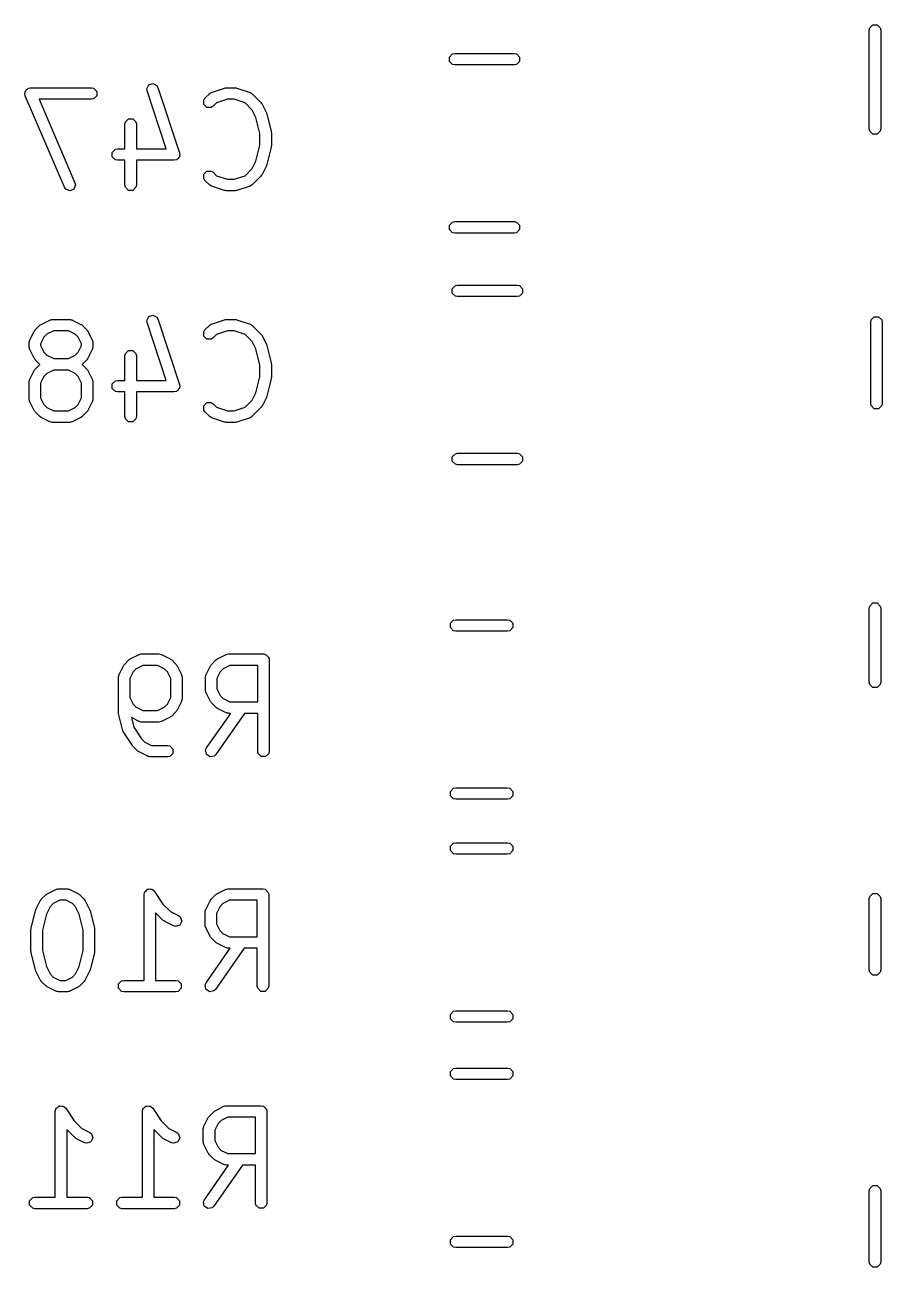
# Model space of a CAD drawing. Header units: inches. Extents: x 0.38 to 5.39, y 0.12 to 3.22.
# Drawn here: x 3.5507 to 3.8461, y 1.0157 to 1.4434 of the extents above; entities that cross this region are included whole.
import ezdxf

# ---------------------------------------------------------------- set-up
doc = ezdxf.new("R2010")
doc.units = ezdxf.units.IN
doc.header["$MEASUREMENT"] = 0
doc.layers.add('BLACK', color=250, linetype='CONTINUOUS')

msp = doc.modelspace()

# ---------------------------------------------------------------- linework, layer by layer
at = {"layer": 'BLACK', "linetype": 'CONTINUOUS'}
for p, q in [((3.84165, 1.44156), (3.8418, 1.44231)), ((3.84165, 1.41356), (3.84165, 1.44156)), ((3.8418, 1.44231), (3.84287, 1.44338)), ((3.84287, 1.44338), (3.84438, 1.44338)), ((3.84438, 1.44338), (3.84544, 1.44231)), ((3.84544, 1.44231), (3.84559, 1.44156)), ((3.84559, 1.44156), (3.84559, 1.41356)), ((3.69699, 1.43229), (3.69806, 1.43335)), ((3.69806, 1.43335), (3.69881, 1.4335)), ((3.69881, 1.4335), (3.71938, 1.4335)), ((3.71938, 1.4335), (3.72013, 1.43335)), ((3.72013, 1.43335), (3.7212, 1.43229)), ((3.69699, 1.43078), (3.69699, 1.43229)), ((3.69806, 1.42972), (3.69699, 1.43078)), ((3.69881, 1.42957), (3.69806, 1.42972)), ((3.71938, 1.42957), (3.69881, 1.42957)), ((3.72013, 1.42972), (3.71938, 1.42957)), ((3.7212, 1.43078), (3.72013, 1.42972)), ((3.7212, 1.43229), (3.7212, 1.43078)), ((3.55072, 1.4197), (3.55087, 1.42008)), ((3.55087, 1.42048), (3.55114, 1.42075)), ((3.55087, 1.42008), (3.55087, 1.42048)), ((3.55114, 1.42075), (3.55128, 1.4211)), ((3.55128, 1.4211), (3.55165, 1.42126)), ((3.55165, 1.42126), (3.55194, 1.42155)), ((3.55194, 1.42155), (3.55265, 1.42169)), ((3.55265, 1.42169), (3.55267, 1.4217)), ((3.55267, 1.4217), (3.55268, 1.42169)), ((3.55268, 1.42169), (3.55269, 1.4217)), ((3.55269, 1.4217), (3.57369, 1.4217)), ((3.57369, 1.4217), (3.57444, 1.42155)), ((3.57444, 1.42155), (3.57551, 1.42048)), ((3.57551, 1.42048), (3.57551, 1.41898)), ((3.59272, 1.42137), (3.5934, 1.42272)), ((3.59282, 1.42061), (3.59272, 1.42137)), ((3.59945, 1.4007), (3.59282, 1.42061)), ((3.5934, 1.42272), (3.59483, 1.42319)), ((3.59483, 1.42319), (3.59617, 1.42252)), ((3.59617, 1.42252), (3.59655, 1.42185)), ((3.59655, 1.42185), (3.60405, 1.39935)), ((3.61439, 1.41972), (3.61467, 1.41987)), ((3.61467, 1.41987), (3.61493, 1.42005)), ((3.61493, 1.42005), (3.61498, 1.42005)), ((3.61498, 1.42005), (3.61506, 1.4201)), ((3.61506, 1.4201), (3.61956, 1.4216)), ((3.61956, 1.4216), (3.61987, 1.42164)), ((3.61987, 1.42164), (3.62018, 1.4217)), ((3.62018, 1.4217), (3.62318, 1.4217)), ((3.62318, 1.4217), (3.62349, 1.42164)), ((3.62349, 1.42164), (3.62381, 1.4216)), ((3.62381, 1.4216), (3.62831, 1.4201)), ((3.62831, 1.4201), (3.62839, 1.42005)), ((3.62839, 1.42005), (3.62844, 1.42005)), ((3.62844, 1.42005), (3.6287, 1.41987)), ((3.6287, 1.41987), (3.62897, 1.41972)), ((3.55087, 1.419), (3.55072, 1.4197)), ((3.55087, 1.41898), (3.55087, 1.419)), ((3.55088, 1.41897), (3.55087, 1.41898)), ((3.55088, 1.41895), (3.55088, 1.41897)), ((3.56438, 1.38746), (3.55088, 1.41895)), ((3.57369, 1.41776), (3.55568, 1.41776)), ((3.55568, 1.41776), (3.568, 1.38901)), ((3.57444, 1.41791), (3.57369, 1.41776)), ((3.57551, 1.41898), (3.57444, 1.41791)), ((3.61237, 1.41748), (3.61279, 1.41812)), ((3.61237, 1.41598), (3.61237, 1.41748)), ((3.61343, 1.41491), (3.61237, 1.41598)), ((3.61279, 1.41812), (3.61429, 1.41962)), ((3.61429, 1.41962), (3.61437, 1.41968)), ((3.61437, 1.41968), (3.61439, 1.41972)), ((3.61675, 1.41651), (3.61558, 1.41534)), ((3.6205, 1.41776), (3.61675, 1.41651)), ((3.62286, 1.41776), (3.6205, 1.41776)), ((3.62662, 1.41651), (3.62286, 1.41776)), ((3.62906, 1.41406), (3.62662, 1.41651)), ((3.62897, 1.41972), (3.62899, 1.41968)), ((3.62899, 1.41968), (3.62907, 1.41962)), ((3.62907, 1.41962), (3.63207, 1.41662)), ((3.63207, 1.41662), (3.63225, 1.41636)), ((3.63225, 1.41636), (3.63244, 1.41611)), ((3.63244, 1.41611), (3.63394, 1.41311)), ((3.61494, 1.41491), (3.61343, 1.41491)), ((3.61558, 1.41534), (3.61494, 1.41491)), ((3.63032, 1.41154), (3.62906, 1.41406)), ((3.63171, 1.40599), (3.63032, 1.41154)), ((3.63394, 1.41311), (3.634, 1.4129)), ((3.634, 1.4129), (3.63409, 1.41271)), ((3.63409, 1.41271), (3.63559, 1.40671)), ((3.84165, 1.40756), (3.84165, 1.41356)), ((3.84559, 1.41356), (3.84559, 1.40756)), ((3.58522, 1.40923), (3.58537, 1.40998)), ((3.58522, 1.4007), (3.58522, 1.40923)), ((3.58537, 1.40998), (3.58643, 1.41105)), ((3.58643, 1.41105), (3.58794, 1.41105)), ((3.58794, 1.41105), (3.58901, 1.40998)), ((3.58901, 1.40998), (3.58916, 1.40923)), ((3.58916, 1.40923), (3.58916, 1.4007)), ((3.8418, 1.40681), (3.84165, 1.40756)), ((3.84559, 1.40756), (3.84544, 1.40681)), ((3.63171, 1.40197), (3.63171, 1.40599)), ((3.63559, 1.40671), (3.6356, 1.40647)), ((3.6356, 1.40647), (3.63565, 1.40623)), ((3.63565, 1.40623), (3.63565, 1.40173)), ((3.84287, 1.40574), (3.8418, 1.40681)), ((3.84438, 1.40574), (3.84287, 1.40574)), ((3.84544, 1.40681), (3.84438, 1.40574)), ((3.58087, 1.39948), (3.58194, 1.40055)), ((3.58087, 1.39798), (3.58087, 1.39948)), ((3.58194, 1.40055), (3.58269, 1.4007)), ((3.58269, 1.4007), (3.58522, 1.4007)), ((3.58916, 1.4007), (3.59945, 1.4007)), ((3.60415, 1.39859), (3.604, 1.3983)), ((3.60405, 1.39935), (3.60415, 1.39859)), ((3.63032, 1.39642), (3.63171, 1.40197)), ((3.63559, 1.40125), (3.63409, 1.39525)), ((3.6356, 1.40149), (3.63559, 1.40125)), ((3.63565, 1.40173), (3.6356, 1.40149)), ((3.58194, 1.39691), (3.58087, 1.39798)), ((3.58269, 1.39676), (3.58194, 1.39691)), ((3.58522, 1.39676), (3.58269, 1.39676)), ((3.58522, 1.38823), (3.58522, 1.39676)), ((3.60219, 1.39676), (3.58916, 1.39676)), ((3.58916, 1.39676), (3.58916, 1.38823)), ((3.60294, 1.39691), (3.60219, 1.39676)), ((3.60317, 1.39714), (3.60294, 1.39691)), ((3.60348, 1.39724), (3.60317, 1.39714)), ((3.60368, 1.39765), (3.60348, 1.39724)), ((3.604, 1.39798), (3.60368, 1.39765)), ((3.604, 1.3983), (3.604, 1.39798)), ((3.62906, 1.3939), (3.63032, 1.39642)), ((3.63394, 1.39485), (3.63244, 1.39185)), ((3.634, 1.39506), (3.63394, 1.39485)), ((3.63409, 1.39525), (3.634, 1.39506)), ((3.61237, 1.39199), (3.61343, 1.39305)), ((3.61237, 1.39048), (3.61237, 1.39199)), ((3.61279, 1.38984), (3.61237, 1.39048)), ((3.61429, 1.38834), (3.61279, 1.38984)), ((3.61343, 1.39305), (3.61494, 1.39305)), ((3.61494, 1.39305), (3.61558, 1.39262)), ((3.61558, 1.39262), (3.61675, 1.39145)), ((3.61675, 1.39145), (3.6205, 1.3902)), ((3.6205, 1.3902), (3.62286, 1.3902)), ((3.62286, 1.3902), (3.62662, 1.39145)), ((3.62662, 1.39145), (3.62906, 1.3939)), ((3.63207, 1.39134), (3.62907, 1.38834)), ((3.63225, 1.3916), (3.63207, 1.39134)), ((3.63244, 1.39185), (3.63225, 1.3916)), ((3.56482, 1.38682), (3.56438, 1.38746)), ((3.56621, 1.38626), (3.56482, 1.38682)), ((3.5676, 1.38686), (3.56621, 1.38626)), ((3.56816, 1.38826), (3.5676, 1.38686)), ((3.568, 1.38901), (3.56816, 1.38826)), ((3.58537, 1.38748), (3.58522, 1.38823)), ((3.58643, 1.38641), (3.58537, 1.38748)), ((3.58794, 1.38641), (3.58643, 1.38641)), ((3.58901, 1.38748), (3.58794, 1.38641)), ((3.58916, 1.38823), (3.58901, 1.38748)), ((3.61437, 1.38829), (3.61429, 1.38834)), ((3.61439, 1.38825), (3.61437, 1.38829)), ((3.61467, 1.38809), (3.61439, 1.38825)), ((3.61493, 1.38791), (3.61467, 1.38809)), ((3.61498, 1.38791), (3.61493, 1.38791)), ((3.61506, 1.38786), (3.61498, 1.38791)), ((3.61956, 1.38637), (3.61506, 1.38786)), ((3.61987, 1.38633), (3.61956, 1.38637)), ((3.62018, 1.38626), (3.61987, 1.38633)), ((3.62318, 1.38626), (3.62018, 1.38626)), ((3.62349, 1.38633), (3.62318, 1.38626)), ((3.62381, 1.38637), (3.62349, 1.38633)), ((3.62831, 1.38786), (3.62381, 1.38637)), ((3.62839, 1.38791), (3.62831, 1.38786)), ((3.62844, 1.38791), (3.62839, 1.38791)), ((3.6287, 1.38809), (3.62844, 1.38791)), ((3.62897, 1.38825), (3.6287, 1.38809)), ((3.62899, 1.38829), (3.62897, 1.38825)), ((3.62907, 1.38834), (3.62899, 1.38829)), ((3.69699, 1.37441), (3.69806, 1.37548)), ((3.69699, 1.37291), (3.69699, 1.37441)), ((3.69806, 1.37184), (3.69699, 1.37291)), ((3.69806, 1.37548), (3.69881, 1.37563)), ((3.69881, 1.37563), (3.71938, 1.37563)), ((3.71938, 1.37563), (3.72013, 1.37548)), ((3.72013, 1.37548), (3.7212, 1.37441)), ((3.7212, 1.37291), (3.72013, 1.37184)), ((3.7212, 1.37441), (3.7212, 1.37291)), ((3.69881, 1.37169), (3.69806, 1.37184)), ((3.71938, 1.37169), (3.69881, 1.37169)), ((3.72013, 1.37184), (3.71938, 1.37169)), ((3.69797, 1.35256), (3.69904, 1.35363)), ((3.69797, 1.35106), (3.69797, 1.35256)), ((3.69904, 1.35363), (3.69979, 1.35378)), ((3.69979, 1.35378), (3.72036, 1.35378)), ((3.72036, 1.35378), (3.72112, 1.35363)), ((3.72112, 1.35363), (3.72218, 1.35256)), ((3.72218, 1.35256), (3.72218, 1.35106)), ((3.69904, 1.34999), (3.69797, 1.35106)), ((3.69979, 1.34984), (3.69904, 1.34999)), ((3.72036, 1.34984), (3.69979, 1.34984)), ((3.72112, 1.34999), (3.72036, 1.34984)), ((3.72218, 1.35106), (3.72112, 1.34999)), ((3.59272, 1.34164), (3.5934, 1.34299)), ((3.5934, 1.34299), (3.59483, 1.34347)), ((3.59483, 1.34347), (3.59617, 1.34279)), ((3.59617, 1.34279), (3.59655, 1.34213)), ((3.8423, 1.34181), (3.84337, 1.34288)), ((3.84337, 1.34288), (3.84488, 1.34288)), ((3.84488, 1.34288), (3.84594, 1.34181)), ((3.5543, 1.3384), (3.5558, 1.3399)), ((3.5558, 1.3399), (3.55606, 1.34007)), ((3.55606, 1.34007), (3.55631, 1.34027)), ((3.55631, 1.34027), (3.55931, 1.34176)), ((3.55931, 1.34176), (3.55941, 1.34179)), ((3.55941, 1.34179), (3.55944, 1.34182)), ((3.55944, 1.34182), (3.55975, 1.34188)), ((3.55975, 1.34188), (3.56005, 1.34197)), ((3.56005, 1.34197), (3.56009, 1.34195)), ((3.56009, 1.34195), (3.56019, 1.34197)), ((3.56019, 1.34197), (3.56619, 1.34197)), ((3.56619, 1.34197), (3.56629, 1.34195)), ((3.56629, 1.34195), (3.56633, 1.34197)), ((3.56633, 1.34197), (3.56663, 1.34188)), ((3.56663, 1.34188), (3.56694, 1.34182)), ((3.56694, 1.34182), (3.56698, 1.34179)), ((3.56698, 1.34179), (3.56707, 1.34176)), ((3.56707, 1.34176), (3.57007, 1.34027)), ((3.57007, 1.34027), (3.57032, 1.34007)), ((3.57032, 1.34007), (3.57058, 1.3399)), ((3.57058, 1.3399), (3.57208, 1.3384)), ((3.59282, 1.34088), (3.59272, 1.34164)), ((3.59945, 1.32098), (3.59282, 1.34088)), ((3.59655, 1.34213), (3.60405, 1.31963)), ((3.61279, 1.3384), (3.61429, 1.3399)), ((3.61429, 1.3399), (3.61437, 1.33995)), ((3.61437, 1.33995), (3.61439, 1.33999)), ((3.61439, 1.33999), (3.61467, 1.34015)), ((3.61467, 1.34015), (3.61493, 1.34032)), ((3.61493, 1.34032), (3.61498, 1.34032)), ((3.61498, 1.34032), (3.61506, 1.34037)), ((3.61506, 1.34037), (3.61956, 1.34187)), ((3.61956, 1.34187), (3.61987, 1.34191)), ((3.61987, 1.34191), (3.62018, 1.34197)), ((3.62018, 1.34197), (3.62318, 1.34197)), ((3.62318, 1.34197), (3.62349, 1.34191)), ((3.62349, 1.34191), (3.62381, 1.34187)), ((3.62381, 1.34187), (3.62831, 1.34037)), ((3.62831, 1.34037), (3.62839, 1.34032)), ((3.62839, 1.34032), (3.62844, 1.34032)), ((3.62844, 1.34032), (3.6287, 1.34015)), ((3.6287, 1.34015), (3.62897, 1.33999)), ((3.62897, 1.33999), (3.62899, 1.33995)), ((3.62899, 1.33995), (3.62907, 1.3399)), ((3.62907, 1.3399), (3.63207, 1.3369)), ((3.84215, 1.34106), (3.8423, 1.34181)), ((3.84215, 1.31306), (3.84215, 1.34106)), ((3.84594, 1.34181), (3.84609, 1.34106)), ((3.84609, 1.34106), (3.84609, 1.31306)), ((3.55223, 1.33414), (3.55231, 1.33445)), ((3.55231, 1.33445), (3.55237, 1.33476)), ((3.55237, 1.33476), (3.55241, 1.33479)), ((3.55241, 1.33479), (3.55243, 1.33489)), ((3.55243, 1.33489), (3.55393, 1.33788)), ((3.55393, 1.33788), (3.55412, 1.33813)), ((3.55412, 1.33813), (3.5543, 1.3384)), ((3.55731, 1.33584), (3.55616, 1.33354)), ((3.55836, 1.33689), (3.55731, 1.33584)), ((3.56066, 1.33804), (3.55836, 1.33689)), ((3.56573, 1.33804), (3.56066, 1.33804)), ((3.56802, 1.33689), (3.56573, 1.33804)), ((3.56907, 1.33584), (3.56802, 1.33689)), ((3.57022, 1.33354), (3.56907, 1.33584)), ((3.57208, 1.3384), (3.57226, 1.33813)), ((3.57226, 1.33813), (3.57245, 1.33788)), ((3.57245, 1.33788), (3.57395, 1.33489)), ((3.57395, 1.33489), (3.57398, 1.33479)), ((3.57398, 1.33479), (3.57401, 1.33476)), ((3.57401, 1.33476), (3.57407, 1.33445)), ((3.57407, 1.33445), (3.57415, 1.33414)), ((3.61237, 1.33776), (3.61279, 1.3384)), ((3.61237, 1.33625), (3.61237, 1.33776)), ((3.61343, 1.33519), (3.61237, 1.33625)), ((3.61494, 1.33519), (3.61343, 1.33519)), ((3.61558, 1.33561), (3.61494, 1.33519)), ((3.61675, 1.33678), (3.61558, 1.33561)), ((3.6205, 1.33804), (3.61675, 1.33678)), ((3.62286, 1.33804), (3.6205, 1.33804)), ((3.62662, 1.33678), (3.62286, 1.33804)), ((3.62906, 1.33434), (3.62662, 1.33678)), ((3.63032, 1.33182), (3.62906, 1.33434)), ((3.63207, 1.3369), (3.63225, 1.33663)), ((3.63225, 1.33663), (3.63244, 1.33639)), ((3.63244, 1.33639), (3.63394, 1.33339)), ((3.55222, 1.334), (3.55224, 1.3341)), ((3.55222, 1.33251), (3.55222, 1.334)), ((3.55224, 1.33241), (3.55222, 1.33251)), ((3.55224, 1.3341), (3.55223, 1.33414)), ((3.55223, 1.33237), (3.55224, 1.33241)), ((3.55231, 1.33206), (3.55223, 1.33237)), ((3.55237, 1.33175), (3.55231, 1.33206)), ((3.55241, 1.33172), (3.55237, 1.33175)), ((3.55243, 1.33162), (3.55241, 1.33172)), ((3.55393, 1.32863), (3.55243, 1.33162)), ((3.55616, 1.33354), (3.55616, 1.33297)), ((3.55616, 1.33297), (3.55731, 1.33067)), ((3.55731, 1.33067), (3.55836, 1.32962)), ((3.56802, 1.32962), (3.56907, 1.33067)), ((3.56907, 1.33067), (3.57022, 1.33297)), ((3.57022, 1.33297), (3.57022, 1.33354)), ((3.57395, 1.33162), (3.57245, 1.32863)), ((3.57398, 1.33172), (3.57395, 1.33162)), ((3.57401, 1.33175), (3.57398, 1.33172)), ((3.57407, 1.33206), (3.57401, 1.33175)), ((3.57415, 1.33237), (3.57407, 1.33206)), ((3.57415, 1.33414), (3.57414, 1.3341)), ((3.57414, 1.3341), (3.57416, 1.334)), ((3.57416, 1.33251), (3.57414, 1.33241)), ((3.57414, 1.33241), (3.57415, 1.33237)), ((3.57416, 1.334), (3.57416, 1.33251)), ((3.58522, 1.32951), (3.58537, 1.33026)), ((3.58537, 1.33026), (3.58643, 1.33132)), ((3.58643, 1.33132), (3.58794, 1.33132)), ((3.58794, 1.33132), (3.58901, 1.33026)), ((3.58901, 1.33026), (3.58916, 1.32951)), ((3.63171, 1.32626), (3.63032, 1.33182)), ((3.63394, 1.33339), (3.634, 1.33318)), ((3.634, 1.33318), (3.63409, 1.33298)), ((3.63409, 1.33298), (3.63559, 1.32698)), ((3.55412, 1.32838), (3.55393, 1.32863)), ((3.5543, 1.32811), (3.55412, 1.32838)), ((3.5558, 1.32661), (3.5543, 1.32811)), ((3.5543, 1.3249), (3.5558, 1.3264)), ((3.55596, 1.32651), (3.5558, 1.32661)), ((3.5558, 1.3264), (3.55596, 1.32651)), ((3.55836, 1.32962), (3.56066, 1.32847)), ((3.56066, 1.32847), (3.56573, 1.32847)), ((3.56573, 1.32847), (3.56802, 1.32962)), ((3.57058, 1.32661), (3.57042, 1.32651)), ((3.57042, 1.32651), (3.57058, 1.3264)), ((3.57208, 1.32811), (3.57058, 1.32661)), ((3.57058, 1.3264), (3.57208, 1.3249)), ((3.57226, 1.32838), (3.57208, 1.32811)), ((3.57245, 1.32863), (3.57226, 1.32838)), ((3.58522, 1.32098), (3.58522, 1.32951)), ((3.58916, 1.32951), (3.58916, 1.32098)), ((3.63171, 1.32225), (3.63171, 1.32626)), ((3.63559, 1.32698), (3.6356, 1.32674)), ((3.6356, 1.32674), (3.63565, 1.32651)), ((3.63565, 1.32651), (3.63565, 1.32201)), ((3.55243, 1.32139), (3.55393, 1.32439)), ((3.55393, 1.32439), (3.55412, 1.32464)), ((3.55412, 1.32464), (3.5543, 1.3249)), ((3.55731, 1.32234), (3.55616, 1.32004)), ((3.55836, 1.32339), (3.55731, 1.32234)), ((3.56066, 1.32454), (3.55836, 1.32339)), ((3.56573, 1.32454), (3.56066, 1.32454)), ((3.56802, 1.32339), (3.56573, 1.32454)), ((3.56907, 1.32234), (3.56802, 1.32339)), ((3.57022, 1.32004), (3.56907, 1.32234)), ((3.57208, 1.3249), (3.57226, 1.32464)), ((3.57226, 1.32464), (3.57245, 1.32439)), ((3.57245, 1.32439), (3.57395, 1.32139)), ((3.63032, 1.31669), (3.63171, 1.32225)), ((3.63559, 1.32153), (3.63409, 1.31553)), ((3.6356, 1.32177), (3.63559, 1.32153)), ((3.63565, 1.32201), (3.6356, 1.32177)), ((3.55222, 1.32051), (3.55224, 1.3206)), ((3.55222, 1.31451), (3.55222, 1.32051)), ((3.55223, 1.32065), (3.55231, 1.32095)), ((3.55224, 1.3206), (3.55223, 1.32065)), ((3.55231, 1.32095), (3.55237, 1.32126)), ((3.55237, 1.32126), (3.55241, 1.32129)), ((3.55241, 1.32129), (3.55243, 1.32139)), ((3.55616, 1.32004), (3.55616, 1.31497)), ((3.57022, 1.31497), (3.57022, 1.32004)), ((3.57395, 1.32139), (3.57398, 1.32129)), ((3.57398, 1.32129), (3.57401, 1.32126)), ((3.57401, 1.32126), (3.57407, 1.32095)), ((3.57407, 1.32095), (3.57415, 1.32065)), ((3.57415, 1.32065), (3.57414, 1.3206)), ((3.57414, 1.3206), (3.57416, 1.32051)), ((3.57416, 1.32051), (3.57416, 1.31451)), ((3.58087, 1.31976), (3.58194, 1.32083)), ((3.58087, 1.31825), (3.58087, 1.31976)), ((3.58194, 1.31719), (3.58087, 1.31825)), ((3.58194, 1.32083), (3.58269, 1.32098)), ((3.58269, 1.31704), (3.58194, 1.31719)), ((3.58269, 1.32098), (3.58522, 1.32098)), ((3.58916, 1.32098), (3.59945, 1.32098)), ((3.60294, 1.31719), (3.60219, 1.31704)), ((3.60317, 1.31742), (3.60294, 1.31719)), ((3.60348, 1.31752), (3.60317, 1.31742)), ((3.60368, 1.31793), (3.60348, 1.31752)), ((3.604, 1.31825), (3.60368, 1.31793)), ((3.60415, 1.31887), (3.604, 1.31858)), ((3.604, 1.31858), (3.604, 1.31825)), ((3.60405, 1.31963), (3.60415, 1.31887)), ((3.55224, 1.31441), (3.55222, 1.31451)), ((3.55223, 1.31437), (3.55224, 1.31441)), ((3.55231, 1.31406), (3.55223, 1.31437)), ((3.55237, 1.31375), (3.55231, 1.31406)), ((3.55241, 1.31372), (3.55237, 1.31375)), ((3.55243, 1.31363), (3.55241, 1.31372)), ((3.55393, 1.31063), (3.55243, 1.31363)), ((3.55616, 1.31497), (3.55731, 1.31267)), ((3.56907, 1.31267), (3.57022, 1.31497)), ((3.57395, 1.31363), (3.57245, 1.31063)), ((3.57398, 1.31372), (3.57395, 1.31363)), ((3.57401, 1.31375), (3.57398, 1.31372)), ((3.57407, 1.31406), (3.57401, 1.31375)), ((3.57415, 1.31437), (3.57407, 1.31406)), ((3.57416, 1.31451), (3.57414, 1.31441)), ((3.57414, 1.31441), (3.57415, 1.31437)), ((3.58522, 1.31704), (3.58269, 1.31704)), ((3.58522, 1.30851), (3.58522, 1.31704)), ((3.60219, 1.31704), (3.58916, 1.31704)), ((3.58916, 1.31704), (3.58916, 1.30851)), ((3.61237, 1.31226), (3.61343, 1.31333)), ((3.61343, 1.31333), (3.61494, 1.31333)), ((3.61494, 1.31333), (3.61558, 1.3129)), ((3.61558, 1.3129), (3.61675, 1.31173)), ((3.62662, 1.31173), (3.62906, 1.31417)), ((3.62906, 1.31417), (3.63032, 1.31669)), ((3.63394, 1.31513), (3.63244, 1.31213)), ((3.634, 1.31533), (3.63394, 1.31513)), ((3.63409, 1.31553), (3.634, 1.31533)), ((3.8423, 1.31231), (3.84215, 1.31306)), ((3.84609, 1.31306), (3.84594, 1.31231)), ((3.55412, 1.31038), (3.55393, 1.31063)), ((3.5543, 1.31012), (3.55412, 1.31038)), ((3.5558, 1.30862), (3.5543, 1.31012)), ((3.55606, 1.30844), (3.5558, 1.30862)), ((3.55731, 1.31267), (3.55836, 1.31163)), ((3.55836, 1.31163), (3.56066, 1.31048)), ((3.56066, 1.31048), (3.56573, 1.31048)), ((3.56573, 1.31048), (3.56802, 1.31163)), ((3.56802, 1.31163), (3.56907, 1.31267)), ((3.57058, 1.30862), (3.57032, 1.30844)), ((3.57208, 1.31012), (3.57058, 1.30862)), ((3.57226, 1.31038), (3.57208, 1.31012)), ((3.57245, 1.31063), (3.57226, 1.31038)), ((3.61237, 1.31075), (3.61237, 1.31226)), ((3.61279, 1.31012), (3.61237, 1.31075)), ((3.61429, 1.30862), (3.61279, 1.31012)), ((3.61437, 1.30856), (3.61429, 1.30862)), ((3.61675, 1.31173), (3.6205, 1.31048)), ((3.6205, 1.31048), (3.62286, 1.31048)), ((3.62286, 1.31048), (3.62662, 1.31173)), ((3.62907, 1.30862), (3.62899, 1.30856)), ((3.63207, 1.31162), (3.62907, 1.30862)), ((3.63225, 1.31188), (3.63207, 1.31162)), ((3.63244, 1.31213), (3.63225, 1.31188)), ((3.84337, 1.31124), (3.8423, 1.31231)), ((3.84488, 1.31124), (3.84337, 1.31124)), ((3.84594, 1.31231), (3.84488, 1.31124)), ((3.55631, 1.30825), (3.55606, 1.30844)), ((3.55931, 1.30675), (3.55631, 1.30825)), ((3.55941, 1.30672), (3.55931, 1.30675)), ((3.55944, 1.30669), (3.55941, 1.30672)), ((3.55975, 1.30663), (3.55944, 1.30669)), ((3.56005, 1.30654), (3.55975, 1.30663)), ((3.56009, 1.30656), (3.56005, 1.30654)), ((3.56019, 1.30654), (3.56009, 1.30656)), ((3.56619, 1.30654), (3.56019, 1.30654)), ((3.56629, 1.30656), (3.56619, 1.30654)), ((3.56633, 1.30654), (3.56629, 1.30656)), ((3.56663, 1.30663), (3.56633, 1.30654)), ((3.56694, 1.30669), (3.56663, 1.30663)), ((3.56698, 1.30672), (3.56694, 1.30669)), ((3.56707, 1.30675), (3.56698, 1.30672)), ((3.57007, 1.30825), (3.56707, 1.30675)), ((3.57032, 1.30844), (3.57007, 1.30825)), ((3.58537, 1.30775), (3.58522, 1.30851)), ((3.58643, 1.30669), (3.58537, 1.30775)), ((3.58794, 1.30669), (3.58643, 1.30669)), ((3.58901, 1.30775), (3.58794, 1.30669)), ((3.58916, 1.30851), (3.58901, 1.30775)), ((3.61439, 1.30852), (3.61437, 1.30856)), ((3.61467, 1.30836), (3.61439, 1.30852)), ((3.61493, 1.30819), (3.61467, 1.30836)), ((3.61498, 1.30819), (3.61493, 1.30819)), ((3.61506, 1.30814), (3.61498, 1.30819)), ((3.61956, 1.30664), (3.61506, 1.30814)), ((3.61987, 1.3066), (3.61956, 1.30664)), ((3.62018, 1.30654), (3.61987, 1.3066)), ((3.62318, 1.30654), (3.62018, 1.30654)), ((3.62349, 1.3066), (3.62318, 1.30654)), ((3.62381, 1.30664), (3.62349, 1.3066)), ((3.62831, 1.30814), (3.62381, 1.30664)), ((3.62839, 1.30819), (3.62831, 1.30814)), ((3.62844, 1.30819), (3.62839, 1.30819)), ((3.6287, 1.30836), (3.62844, 1.30819)), ((3.62897, 1.30852), (3.6287, 1.30836)), ((3.62899, 1.30856), (3.62897, 1.30852)), ((3.69797, 1.29469), (3.69904, 1.29576)), ((3.69904, 1.29576), (3.69979, 1.29591)), ((3.69979, 1.29591), (3.72036, 1.29591)), ((3.72036, 1.29591), (3.72112, 1.29576)), ((3.72112, 1.29576), (3.72218, 1.29469)), ((3.69797, 1.29318), (3.69797, 1.29469)), ((3.69904, 1.29212), (3.69797, 1.29318)), ((3.69979, 1.29197), (3.69904, 1.29212)), ((3.72036, 1.29197), (3.69979, 1.29197)), ((3.72112, 1.29212), (3.72036, 1.29197)), ((3.72218, 1.29318), (3.72112, 1.29212)), ((3.72218, 1.29469), (3.72218, 1.29318)), ((3.84165, 1.24256), (3.8418, 1.24331)), ((3.84165, 1.21706), (3.84165, 1.24256)), ((3.8418, 1.24331), (3.84287, 1.24438)), ((3.84287, 1.24438), (3.84438, 1.24438)), ((3.84438, 1.24438), (3.84544, 1.24331)), ((3.84544, 1.24331), (3.84559, 1.24256)), ((3.84559, 1.24256), (3.84559, 1.21706)), ((3.69735, 1.23741), (3.69842, 1.23847)), ((3.69735, 1.2359), (3.69735, 1.23741)), ((3.69842, 1.23483), (3.69735, 1.2359)), ((3.69842, 1.23847), (3.69917, 1.23862)), ((3.69917, 1.23862), (3.71705, 1.23862)), ((3.71705, 1.23862), (3.7178, 1.23847)), ((3.7178, 1.23847), (3.71887, 1.23741)), ((3.71887, 1.2359), (3.7178, 1.23483)), ((3.71887, 1.23741), (3.71887, 1.2359)), ((3.69917, 1.23469), (3.69842, 1.23483)), ((3.71705, 1.23469), (3.69917, 1.23469)), ((3.7178, 1.23483), (3.71705, 1.23469)), ((3.58487, 1.22298), (3.58505, 1.22324)), ((3.58505, 1.22324), (3.58655, 1.22474)), ((3.58655, 1.22474), (3.58681, 1.22491)), ((3.58681, 1.22491), (3.58706, 1.22511)), ((3.58706, 1.22511), (3.59006, 1.22661)), ((3.59006, 1.22661), (3.59015, 1.22663)), ((3.59015, 1.22663), (3.59018, 1.22667)), ((3.59018, 1.22667), (3.59049, 1.22673)), ((3.59049, 1.22673), (3.5908, 1.22681)), ((3.5908, 1.22681), (3.59084, 1.2268)), ((3.59084, 1.2268), (3.59094, 1.22682)), ((3.59094, 1.22682), (3.59694, 1.22682)), ((3.59694, 1.22682), (3.59703, 1.2268)), ((3.59703, 1.2268), (3.59708, 1.22681)), ((3.59708, 1.22681), (3.59738, 1.22673)), ((3.59738, 1.22673), (3.59769, 1.22667)), ((3.59769, 1.22667), (3.59772, 1.22663)), ((3.59772, 1.22663), (3.59782, 1.22661)), ((3.59782, 1.22661), (3.60082, 1.22511)), ((3.60082, 1.22511), (3.60107, 1.22491)), ((3.60107, 1.22491), (3.60133, 1.22474)), ((3.60133, 1.22474), (3.60283, 1.22324)), ((3.60283, 1.22324), (3.603, 1.22298)), ((3.61487, 1.22298), (3.61504, 1.22324)), ((3.61504, 1.22324), (3.61654, 1.22474)), ((3.61654, 1.22474), (3.6168, 1.22491)), ((3.6168, 1.22491), (3.61705, 1.22511)), ((3.61705, 1.22511), (3.62005, 1.22661)), ((3.62005, 1.22661), (3.62015, 1.22663)), ((3.62015, 1.22663), (3.62018, 1.22667)), ((3.62018, 1.22667), (3.62049, 1.22673)), ((3.62049, 1.22673), (3.62079, 1.22681)), ((3.62079, 1.22681), (3.62084, 1.2268)), ((3.62084, 1.2268), (3.62093, 1.22682)), ((3.62093, 1.22682), (3.63293, 1.22682)), ((3.63293, 1.22682), (3.63369, 1.22667)), ((3.63369, 1.22667), (3.63475, 1.2256)), ((3.63475, 1.2256), (3.6349, 1.22485)), ((3.6349, 1.22485), (3.6349, 1.19335)), ((3.58297, 1.21899), (3.58306, 1.21929)), ((3.58299, 1.21894), (3.58297, 1.21899)), ((3.58297, 1.21885), (3.58299, 1.21894)), ((3.58297, 1.20685), (3.58297, 1.21885)), ((3.58306, 1.21929), (3.58312, 1.2196)), ((3.58312, 1.2196), (3.58315, 1.21963)), ((3.58315, 1.21963), (3.58318, 1.21973)), ((3.58318, 1.21973), (3.58468, 1.22273)), ((3.58468, 1.22273), (3.58487, 1.22298)), ((3.58806, 1.22068), (3.58691, 1.21838)), ((3.5891, 1.22173), (3.58806, 1.22068)), ((3.5914, 1.22288), (3.5891, 1.22173)), ((3.59647, 1.22288), (3.5914, 1.22288)), ((3.59877, 1.22173), (3.59647, 1.22288)), ((3.59982, 1.22068), (3.59877, 1.22173)), ((3.60097, 1.21838), (3.59982, 1.22068)), ((3.603, 1.22298), (3.6032, 1.22273)), ((3.6032, 1.22273), (3.6047, 1.21973)), ((3.6047, 1.21973), (3.60472, 1.21963)), ((3.60472, 1.21963), (3.60475, 1.2196)), ((3.60475, 1.2196), (3.60482, 1.21929)), ((3.60482, 1.21929), (3.6049, 1.21899)), ((3.6049, 1.21899), (3.60489, 1.21894)), ((3.60489, 1.21894), (3.6049, 1.21885)), ((3.6049, 1.21885), (3.6049, 1.21135)), ((3.61297, 1.21899), (3.61305, 1.21929)), ((3.61299, 1.21894), (3.61297, 1.21899)), ((3.61297, 1.21885), (3.61299, 1.21894)), ((3.61297, 1.21435), (3.61297, 1.21885)), ((3.61305, 1.21929), (3.61312, 1.2196)), ((3.61312, 1.2196), (3.61315, 1.21963)), ((3.61315, 1.21963), (3.61317, 1.21973)), ((3.61317, 1.21973), (3.61467, 1.22273)), ((3.61467, 1.22273), (3.61487, 1.22298)), ((3.61805, 1.22068), (3.6169, 1.21838)), ((3.6191, 1.22173), (3.61805, 1.22068)), ((3.6214, 1.22288), (3.6191, 1.22173)), ((3.63096, 1.22288), (3.6214, 1.22288)), ((3.63096, 1.21032), (3.63096, 1.22288)), ((3.58691, 1.21838), (3.58691, 1.21181)), ((3.60097, 1.21181), (3.60097, 1.21838)), ((3.6169, 1.21838), (3.6169, 1.21481)), ((3.6169, 1.21481), (3.61805, 1.21251)), ((3.8418, 1.21631), (3.84165, 1.21706)), ((3.84287, 1.21524), (3.8418, 1.21631)), ((3.84438, 1.21524), (3.84287, 1.21524)), ((3.84544, 1.21631), (3.84438, 1.21524)), ((3.84559, 1.21706), (3.84544, 1.21631)), ((3.58691, 1.21181), (3.58806, 1.20951)), ((3.59982, 1.20951), (3.60097, 1.21181)), ((3.6047, 1.21047), (3.6032, 1.20747)), ((3.60472, 1.21056), (3.6047, 1.21047)), ((3.60475, 1.2106), (3.60472, 1.21056)), ((3.60482, 1.2109), (3.60475, 1.2106)), ((3.6049, 1.21121), (3.60482, 1.2109)), ((3.6049, 1.21135), (3.60489, 1.21125)), ((3.60489, 1.21125), (3.6049, 1.21121)), ((3.61299, 1.21425), (3.61297, 1.21435)), ((3.61297, 1.21421), (3.61299, 1.21425)), ((3.61305, 1.2139), (3.61297, 1.21421)), ((3.61312, 1.21359), (3.61305, 1.2139)), ((3.61315, 1.21356), (3.61312, 1.21359)), ((3.61317, 1.21347), (3.61315, 1.21356)), ((3.61467, 1.21047), (3.61317, 1.21347)), ((3.61487, 1.21022), (3.61467, 1.21047)), ((3.61504, 1.20996), (3.61487, 1.21022)), ((3.61805, 1.21251), (3.6191, 1.21147)), ((3.6191, 1.21147), (3.6214, 1.21032)), ((3.6214, 1.21032), (3.63096, 1.21032)), ((3.58302, 1.20661), (3.58297, 1.20685)), ((3.58303, 1.20637), (3.58302, 1.20661)), ((3.58453, 1.20037), (3.58303, 1.20637)), ((3.58806, 1.20951), (3.5891, 1.20847)), ((3.5891, 1.20847), (3.5914, 1.20732)), ((3.5914, 1.20732), (3.59647, 1.20732)), ((3.59647, 1.20732), (3.59877, 1.20847)), ((3.59877, 1.20847), (3.59982, 1.20951)), ((3.60283, 1.20696), (3.60133, 1.20546)), ((3.603, 1.20722), (3.60283, 1.20696)), ((3.6032, 1.20747), (3.603, 1.20722)), ((3.61332, 1.19448), (3.62165, 1.20638)), ((3.61654, 1.20846), (3.61504, 1.20996)), ((3.6168, 1.20828), (3.61654, 1.20846)), ((3.62646, 1.20638), (3.61655, 1.19222)), ((3.61705, 1.20809), (3.6168, 1.20828)), ((3.62005, 1.20659), (3.61705, 1.20809)), ((3.62015, 1.20656), (3.62005, 1.20659)), ((3.62018, 1.20653), (3.62015, 1.20656)), ((3.62049, 1.20647), (3.62018, 1.20653)), ((3.62079, 1.20639), (3.62049, 1.20647)), ((3.62084, 1.2064), (3.62079, 1.20639)), ((3.62093, 1.20638), (3.62084, 1.2064)), ((3.62165, 1.20638), (3.62093, 1.20638)), ((3.63096, 1.20638), (3.62646, 1.20638)), ((3.63096, 1.19335), (3.63096, 1.20638)), ((3.59006, 1.20359), (3.58746, 1.20489)), ((3.58746, 1.20489), (3.58826, 1.20166)), ((3.59015, 1.20356), (3.59006, 1.20359)), ((3.59018, 1.20353), (3.59015, 1.20356)), ((3.59049, 1.20347), (3.59018, 1.20353)), ((3.5908, 1.20339), (3.59049, 1.20347)), ((3.59084, 1.2034), (3.5908, 1.20339)), ((3.59094, 1.20338), (3.59084, 1.2034)), ((3.59694, 1.20338), (3.59094, 1.20338)), ((3.59703, 1.2034), (3.59694, 1.20338)), ((3.59708, 1.20339), (3.59703, 1.2034)), ((3.59738, 1.20347), (3.59708, 1.20339)), ((3.59769, 1.20353), (3.59738, 1.20347)), ((3.59772, 1.20356), (3.59769, 1.20353)), ((3.59782, 1.20359), (3.59772, 1.20356)), ((3.60082, 1.20509), (3.59782, 1.20359)), ((3.60107, 1.20528), (3.60082, 1.20509)), ((3.60133, 1.20546), (3.60107, 1.20528)), ((3.58467, 1.20007), (3.58453, 1.20037)), ((3.5848, 1.19976), (3.58467, 1.20007)), ((3.5878, 1.19526), (3.5848, 1.19976)), ((3.58826, 1.20166), (3.59097, 1.1976)), ((3.59097, 1.1976), (3.5921, 1.19647)), ((3.58794, 1.19512), (3.5878, 1.19526)), ((3.58805, 1.19496), (3.58794, 1.19512)), ((3.58955, 1.19346), (3.58805, 1.19496)), ((3.58981, 1.19328), (3.58955, 1.19346)), ((3.59006, 1.19309), (3.58981, 1.19328)), ((3.5921, 1.19647), (3.5944, 1.19532)), ((3.5944, 1.19532), (3.59994, 1.19532)), ((3.59994, 1.19532), (3.60069, 1.19517)), ((3.60069, 1.19517), (3.60175, 1.1941)), ((3.60175, 1.1941), (3.60175, 1.1926)), ((3.61301, 1.19378), (3.61332, 1.19448)), ((3.61327, 1.19229), (3.61301, 1.19378)), ((3.63111, 1.1926), (3.63096, 1.19335)), ((3.6349, 1.19335), (3.63475, 1.1926)), ((3.59306, 1.19159), (3.59006, 1.19309)), ((3.59315, 1.19156), (3.59306, 1.19159)), ((3.59318, 1.19153), (3.59315, 1.19156)), ((3.59349, 1.19147), (3.59318, 1.19153)), ((3.5938, 1.19139), (3.59349, 1.19147)), ((3.59384, 1.1914), (3.5938, 1.19139)), ((3.59394, 1.19138), (3.59384, 1.1914)), ((3.59994, 1.19138), (3.59394, 1.19138)), ((3.60069, 1.19153), (3.59994, 1.19138)), ((3.60175, 1.1926), (3.60069, 1.19153)), ((3.61451, 1.19143), (3.61327, 1.19229)), ((3.61599, 1.19169), (3.61451, 1.19143)), ((3.61655, 1.19222), (3.61599, 1.19169)), ((3.63218, 1.19153), (3.63111, 1.1926)), ((3.63369, 1.19153), (3.63218, 1.19153)), ((3.63475, 1.1926), (3.63369, 1.19153)), ((3.69735, 1.17953), (3.69842, 1.1806)), ((3.69842, 1.1806), (3.69917, 1.18075)), ((3.69917, 1.18075), (3.71705, 1.18075)), ((3.71705, 1.18075), (3.7178, 1.1806)), ((3.7178, 1.1806), (3.71887, 1.17953)), ((3.69735, 1.17803), (3.69735, 1.17953)), ((3.69842, 1.17696), (3.69735, 1.17803)), ((3.69917, 1.17681), (3.69842, 1.17696)), ((3.71705, 1.17681), (3.69917, 1.17681)), ((3.7178, 1.17696), (3.71705, 1.17681)), ((3.71887, 1.17803), (3.7178, 1.17696)), ((3.71887, 1.17953), (3.71887, 1.17803)), ((3.69735, 1.16064), (3.69842, 1.1617)), ((3.69735, 1.15913), (3.69735, 1.16064)), ((3.69842, 1.15806), (3.69735, 1.15913)), ((3.69842, 1.1617), (3.69917, 1.16185)), ((3.69917, 1.16185), (3.71705, 1.16185)), ((3.71705, 1.16185), (3.7178, 1.1617)), ((3.7178, 1.1617), (3.71887, 1.16064)), ((3.71887, 1.15913), (3.7178, 1.15806)), ((3.71887, 1.16064), (3.71887, 1.15913)), ((3.69917, 1.15791), (3.69842, 1.15806)), ((3.71705, 1.15791), (3.69917, 1.15791)), ((3.7178, 1.15806), (3.71705, 1.15791)), ((3.55454, 1.13887), (3.55604, 1.14187)), ((3.55604, 1.14187), (3.55623, 1.14212)), ((3.55623, 1.14212), (3.55641, 1.14238)), ((3.55641, 1.14238), (3.55791, 1.14388)), ((3.55791, 1.14388), (3.55817, 1.14406)), ((3.55817, 1.14406), (3.55842, 1.14425)), ((3.55842, 1.14425), (3.56142, 1.14575)), ((3.56276, 1.14202), (3.56046, 1.14087)), ((3.56142, 1.14575), (3.56151, 1.14578)), ((3.56151, 1.14578), (3.56154, 1.14581)), ((3.56154, 1.14581), (3.56185, 1.14587)), ((3.56185, 1.14587), (3.56216, 1.14595)), ((3.56216, 1.14595), (3.5622, 1.14594)), ((3.5622, 1.14594), (3.5623, 1.14596)), ((3.5623, 1.14596), (3.5653, 1.14596)), ((3.56483, 1.14202), (3.56276, 1.14202)), ((3.56713, 1.14087), (3.56483, 1.14202)), ((3.5653, 1.14596), (3.56539, 1.14594)), ((3.56539, 1.14594), (3.56544, 1.14595)), ((3.56544, 1.14595), (3.56574, 1.14587)), ((3.56574, 1.14587), (3.56605, 1.14581)), ((3.56605, 1.14581), (3.56608, 1.14578)), ((3.56608, 1.14578), (3.56618, 1.14575)), ((3.56618, 1.14575), (3.56918, 1.14425)), ((3.56918, 1.14425), (3.56943, 1.14406)), ((3.56943, 1.14406), (3.56969, 1.14388)), ((3.56969, 1.14388), (3.57119, 1.14238)), ((3.57119, 1.14238), (3.57136, 1.14212)), ((3.57136, 1.14212), (3.57156, 1.14187)), ((3.57156, 1.14187), (3.57306, 1.13887)), ((3.59182, 1.14399), (3.59197, 1.14474)), ((3.59182, 1.11446), (3.59182, 1.14399)), ((3.59197, 1.14474), (3.59212, 1.14489)), ((3.59212, 1.14489), (3.59216, 1.14508)), ((3.59216, 1.14508), (3.59263, 1.1454)), ((3.59263, 1.1454), (3.59304, 1.14581)), ((3.59304, 1.14581), (3.59324, 1.14581)), ((3.59324, 1.14581), (3.59341, 1.14592)), ((3.59341, 1.14592), (3.59397, 1.14581)), ((3.59397, 1.14581), (3.59455, 1.14581)), ((3.59455, 1.14581), (3.59469, 1.14566)), ((3.59469, 1.14566), (3.59489, 1.14562)), ((3.59489, 1.14562), (3.59543, 1.14508)), ((3.59543, 1.14508), (3.59832, 1.14074)), ((3.61303, 1.13887), (3.61453, 1.14187)), ((3.61453, 1.14187), (3.61472, 1.14212)), ((3.61472, 1.14212), (3.6149, 1.14238)), ((3.6149, 1.14238), (3.6164, 1.14388)), ((3.6164, 1.14388), (3.61666, 1.14406)), ((3.61666, 1.14406), (3.61691, 1.14425)), ((3.61691, 1.14425), (3.61991, 1.14575)), ((3.62125, 1.14202), (3.61896, 1.14087)), ((3.61991, 1.14575), (3.62, 1.14578)), ((3.62, 1.14578), (3.62004, 1.14581)), ((3.62004, 1.14581), (3.62035, 1.14587)), ((3.62035, 1.14587), (3.62065, 1.14595)), ((3.62065, 1.14595), (3.62069, 1.14594)), ((3.62069, 1.14594), (3.62079, 1.14596)), ((3.62079, 1.14596), (3.63279, 1.14596)), ((3.63082, 1.14202), (3.62125, 1.14202)), ((3.63082, 1.12946), (3.63082, 1.14202)), ((3.63279, 1.14596), (3.63354, 1.14581)), ((3.63354, 1.14581), (3.63461, 1.14474)), ((3.63461, 1.14474), (3.63476, 1.14399)), ((3.63476, 1.14399), (3.63476, 1.11249)), ((3.84165, 1.14256), (3.8418, 1.14331)), ((3.84165, 1.11806), (3.84165, 1.14256)), ((3.8418, 1.14331), (3.84287, 1.14438)), ((3.84287, 1.14438), (3.84438, 1.14438)), ((3.84438, 1.14438), (3.84544, 1.14331)), ((3.84544, 1.14331), (3.84559, 1.14256)), ((3.84559, 1.14256), (3.84559, 1.11806)), ((3.55289, 1.13247), (3.55439, 1.13847)), ((3.55439, 1.13847), (3.55448, 1.13866)), ((3.55448, 1.13866), (3.55454, 1.13887)), ((3.55942, 1.13982), (3.55816, 1.1373)), ((3.56046, 1.14087), (3.55942, 1.13982)), ((3.56818, 1.13982), (3.56713, 1.14087)), ((3.56944, 1.1373), (3.56818, 1.13982)), ((3.57306, 1.13887), (3.57311, 1.13866)), ((3.57311, 1.13866), (3.57321, 1.13847)), ((3.57321, 1.13847), (3.57471, 1.13247)), ((3.5984, 1.1351), (3.59576, 1.13774)), ((3.59576, 1.13774), (3.59576, 1.11446)), ((3.59832, 1.14074), (3.60096, 1.13811)), ((3.60096, 1.13811), (3.60367, 1.13675)), ((3.61282, 1.13799), (3.61284, 1.13809)), ((3.61282, 1.13349), (3.61282, 1.13799)), ((3.61283, 1.13813), (3.61291, 1.13843)), ((3.61284, 1.13809), (3.61283, 1.13813)), ((3.61291, 1.13843), (3.61297, 1.13874)), ((3.61297, 1.13874), (3.613, 1.13877)), ((3.613, 1.13877), (3.61303, 1.13887)), ((3.61791, 1.13982), (3.61676, 1.13752)), ((3.61676, 1.13752), (3.61676, 1.13395)), ((3.61896, 1.14087), (3.61791, 1.13982)), ((3.55816, 1.1373), (3.55677, 1.13175)), ((3.57083, 1.13175), (3.56944, 1.1373)), ((3.59866, 1.13492), (3.5984, 1.1351)), ((3.59891, 1.13473), (3.59866, 1.13492)), ((3.60191, 1.13323), (3.59891, 1.13473)), ((3.60408, 1.1335), (3.60265, 1.13303)), ((3.60367, 1.13675), (3.60428, 1.13628)), ((3.60476, 1.13485), (3.60408, 1.1335)), ((3.60428, 1.13628), (3.60476, 1.13485)), ((3.61284, 1.13339), (3.61282, 1.13349)), ((3.61283, 1.13335), (3.61284, 1.13339)), ((3.61291, 1.13305), (3.61283, 1.13335)), ((3.61676, 1.13395), (3.61791, 1.13166)), ((3.55283, 1.13199), (3.55288, 1.13223)), ((3.55283, 1.12449), (3.55283, 1.13199)), ((3.55288, 1.13223), (3.55289, 1.13247)), ((3.55677, 1.13175), (3.55677, 1.12473)), ((3.57083, 1.12473), (3.57083, 1.13175)), ((3.57471, 1.13247), (3.57472, 1.13223)), ((3.57472, 1.13223), (3.57476, 1.13199)), ((3.57476, 1.13199), (3.57476, 1.12449)), ((3.60265, 1.13303), (3.60191, 1.13323)), ((3.61297, 1.13274), (3.61291, 1.13305)), ((3.613, 1.1327), (3.61297, 1.13274)), ((3.61303, 1.13261), (3.613, 1.1327)), ((3.61453, 1.12961), (3.61303, 1.13261)), ((3.61472, 1.12936), (3.61453, 1.12961)), ((3.6149, 1.1291), (3.61472, 1.12936)), ((3.6164, 1.1276), (3.6149, 1.1291)), ((3.61791, 1.13166), (3.61896, 1.13061)), ((3.61896, 1.13061), (3.62125, 1.12946)), ((3.62125, 1.12946), (3.63082, 1.12946)), ((3.55677, 1.12473), (3.55816, 1.11918)), ((3.56944, 1.11918), (3.57083, 1.12473)), ((3.61318, 1.11362), (3.62151, 1.12552)), ((3.61666, 1.12742), (3.6164, 1.1276)), ((3.62631, 1.12552), (3.6164, 1.11136)), ((3.61691, 1.12723), (3.61666, 1.12742)), ((3.61991, 1.12573), (3.61691, 1.12723)), ((3.62, 1.1257), (3.61991, 1.12573)), ((3.62004, 1.12567), (3.62, 1.1257)), ((3.62035, 1.12561), (3.62004, 1.12567)), ((3.62065, 1.12553), (3.62035, 1.12561)), ((3.62069, 1.12554), (3.62065, 1.12553)), ((3.62079, 1.12552), (3.62069, 1.12554)), ((3.62151, 1.12552), (3.62079, 1.12552)), ((3.63082, 1.12552), (3.62631, 1.12552)), ((3.63082, 1.11249), (3.63082, 1.12552)), ((3.55288, 1.12425), (3.55283, 1.12449)), ((3.55289, 1.12401), (3.55288, 1.12425)), ((3.55439, 1.11801), (3.55289, 1.12401)), ((3.57471, 1.12401), (3.57321, 1.11801)), ((3.57472, 1.12425), (3.57471, 1.12401)), ((3.57476, 1.12449), (3.57472, 1.12425)), ((3.55448, 1.11782), (3.55439, 1.11801)), ((3.55454, 1.11761), (3.55448, 1.11782)), ((3.55604, 1.11461), (3.55454, 1.11761)), ((3.55816, 1.11918), (3.55942, 1.11666)), ((3.55942, 1.11666), (3.56046, 1.11561)), ((3.56713, 1.11561), (3.56818, 1.11666)), ((3.56818, 1.11666), (3.56944, 1.11918)), ((3.57306, 1.11761), (3.57156, 1.11461)), ((3.57311, 1.11782), (3.57306, 1.11761)), ((3.57321, 1.11801), (3.57311, 1.11782)), ((3.8418, 1.11731), (3.84165, 1.11806)), ((3.84287, 1.11624), (3.8418, 1.11731)), ((3.84438, 1.11624), (3.84287, 1.11624)), ((3.84544, 1.11731), (3.84438, 1.11624)), ((3.84559, 1.11806), (3.84544, 1.11731)), ((3.55623, 1.11436), (3.55604, 1.11461)), ((3.55641, 1.1141), (3.55623, 1.11436)), ((3.55791, 1.1126), (3.55641, 1.1141)), ((3.55817, 1.11242), (3.55791, 1.1126)), ((3.55842, 1.11223), (3.55817, 1.11242)), ((3.56142, 1.11073), (3.55842, 1.11223)), ((3.56046, 1.11561), (3.56276, 1.11446)), ((3.56276, 1.11446), (3.56483, 1.11446)), ((3.56483, 1.11446), (3.56713, 1.11561)), ((3.56918, 1.11223), (3.56618, 1.11073)), ((3.56943, 1.11242), (3.56918, 1.11223)), ((3.56969, 1.1126), (3.56943, 1.11242)), ((3.57119, 1.1141), (3.56969, 1.1126)), ((3.57136, 1.11436), (3.57119, 1.1141)), ((3.57156, 1.11461), (3.57136, 1.11436)), ((3.58298, 1.11325), (3.58404, 1.11431)), ((3.58298, 1.11174), (3.58298, 1.11325)), ((3.58404, 1.11431), (3.58479, 1.11446)), ((3.58479, 1.11446), (3.59182, 1.11446)), ((3.59576, 1.11446), (3.60279, 1.11446)), ((3.60279, 1.11446), (3.60355, 1.11431)), ((3.60355, 1.11431), (3.60461, 1.11325)), ((3.60461, 1.11325), (3.60461, 1.11174)), ((3.61287, 1.11292), (3.61318, 1.11362)), ((3.61313, 1.11143), (3.61287, 1.11292)), ((3.63097, 1.11174), (3.63082, 1.11249)), ((3.63476, 1.11249), (3.63461, 1.11174)), ((3.56151, 1.11071), (3.56142, 1.11073)), ((3.56154, 1.11067), (3.56151, 1.11071)), ((3.56185, 1.11061), (3.56154, 1.11067)), ((3.56216, 1.11053), (3.56185, 1.11061)), ((3.5622, 1.11054), (3.56216, 1.11053)), ((3.5623, 1.11052), (3.5622, 1.11054)), ((3.5653, 1.11052), (3.5623, 1.11052)), ((3.56539, 1.11054), (3.5653, 1.11052)), ((3.56544, 1.11053), (3.56539, 1.11054)), ((3.56574, 1.11061), (3.56544, 1.11053)), ((3.56605, 1.11067), (3.56574, 1.11061)), ((3.56608, 1.11071), (3.56605, 1.11067)), ((3.56618, 1.11073), (3.56608, 1.11071)), ((3.58404, 1.11067), (3.58298, 1.11174)), ((3.58479, 1.11052), (3.58404, 1.11067)), ((3.60279, 1.11052), (3.58479, 1.11052)), ((3.60355, 1.11067), (3.60279, 1.11052)), ((3.60461, 1.11174), (3.60355, 1.11067)), ((3.61436, 1.11057), (3.61313, 1.11143)), ((3.61585, 1.11083), (3.61436, 1.11057)), ((3.6164, 1.11136), (3.61585, 1.11083)), ((3.63204, 1.11067), (3.63097, 1.11174)), ((3.63354, 1.11067), (3.63204, 1.11067)), ((3.63461, 1.11174), (3.63354, 1.11067)), ((3.69735, 1.10276), (3.69842, 1.10383)), ((3.69842, 1.10383), (3.69917, 1.10398)), ((3.69917, 1.10398), (3.71705, 1.10398)), ((3.71705, 1.10398), (3.7178, 1.10383)), ((3.7178, 1.10383), (3.71887, 1.10276)), ((3.69735, 1.10125), (3.69735, 1.10276)), ((3.69842, 1.10019), (3.69735, 1.10125)), ((3.69917, 1.10004), (3.69842, 1.10019)), ((3.71705, 1.10004), (3.69917, 1.10004)), ((3.7178, 1.10019), (3.71705, 1.10004)), ((3.71887, 1.10125), (3.7178, 1.10019)), ((3.71887, 1.10276), (3.71887, 1.10125)), ((3.69735, 1.08308), (3.69842, 1.08414)), ((3.69735, 1.08157), (3.69735, 1.08308)), ((3.69842, 1.08414), (3.69917, 1.08429)), ((3.69917, 1.08429), (3.71705, 1.08429)), ((3.71705, 1.08429), (3.7178, 1.08414)), ((3.7178, 1.08414), (3.71887, 1.08308)), ((3.71887, 1.08308), (3.71887, 1.08157)), ((3.69842, 1.0805), (3.69735, 1.08157)), ((3.69917, 1.08035), (3.69842, 1.0805)), ((3.71705, 1.08035), (3.69917, 1.08035)), ((3.7178, 1.0805), (3.71705, 1.08035)), ((3.71887, 1.08157), (3.7178, 1.0805)), ((3.56122, 1.06933), (3.56137, 1.07009)), ((3.56122, 1.03981), (3.56122, 1.06933)), ((3.56137, 1.07009), (3.56152, 1.07023)), ((3.56152, 1.07023), (3.56156, 1.07043)), ((3.56156, 1.07043), (3.56203, 1.07075)), ((3.56203, 1.07075), (3.56244, 1.07115)), ((3.56244, 1.07115), (3.56264, 1.07115)), ((3.56264, 1.07115), (3.56281, 1.07127)), ((3.56281, 1.07127), (3.56337, 1.07115)), ((3.56337, 1.07115), (3.56394, 1.07115)), ((3.56394, 1.07115), (3.56409, 1.07101)), ((3.56409, 1.07101), (3.56429, 1.07097)), ((3.56429, 1.07097), (3.56483, 1.07043)), ((3.56483, 1.07043), (3.56772, 1.06609)), ((3.59122, 1.06933), (3.59137, 1.07009)), ((3.59122, 1.03981), (3.59122, 1.06933)), ((3.59137, 1.07009), (3.59151, 1.07023)), ((3.59151, 1.07023), (3.59155, 1.07043)), ((3.59155, 1.07043), (3.59203, 1.07075)), ((3.59203, 1.07075), (3.59243, 1.07115)), ((3.59243, 1.07115), (3.59264, 1.07115)), ((3.59264, 1.07115), (3.59281, 1.07127)), ((3.59281, 1.07127), (3.59337, 1.07115)), ((3.59337, 1.07115), (3.59394, 1.07115)), ((3.59394, 1.07115), (3.59408, 1.07101)), ((3.59408, 1.07101), (3.59428, 1.07097)), ((3.59428, 1.07097), (3.59482, 1.07043)), ((3.59482, 1.07043), (3.59772, 1.06609)), ((3.61429, 1.06773), (3.61579, 1.06923)), ((3.61579, 1.06923), (3.61605, 1.0694)), ((3.61605, 1.0694), (3.6163, 1.0696)), ((3.6163, 1.0696), (3.6193, 1.0711)), ((3.6193, 1.0711), (3.6194, 1.07112)), ((3.6194, 1.07112), (3.61943, 1.07115)), ((3.61943, 1.07115), (3.61974, 1.07122)), ((3.61974, 1.07122), (3.62004, 1.0713)), ((3.62004, 1.0713), (3.62009, 1.07128)), ((3.62009, 1.07128), (3.62018, 1.0713)), ((3.62018, 1.0713), (3.63218, 1.0713)), ((3.63218, 1.0713), (3.63294, 1.07115)), ((3.63294, 1.07115), (3.634, 1.07009)), ((3.634, 1.07009), (3.63415, 1.06933)), ((3.63415, 1.06933), (3.63415, 1.03784)), ((3.56772, 1.06609), (3.57036, 1.06345)), ((3.59772, 1.06609), (3.60035, 1.06345)), ((3.61242, 1.06422), (3.61392, 1.06722)), ((3.61392, 1.06722), (3.61412, 1.06746)), ((3.61412, 1.06746), (3.61429, 1.06773)), ((3.6173, 1.06517), (3.61615, 1.06287)), ((3.61835, 1.06622), (3.6173, 1.06517)), ((3.62065, 1.06737), (3.61835, 1.06622)), ((3.63021, 1.06737), (3.62065, 1.06737)), ((3.63021, 1.05481), (3.63021, 1.06737)), ((3.5678, 1.06044), (3.56516, 1.06308)), ((3.56516, 1.06308), (3.56516, 1.03981)), ((3.57036, 1.06345), (3.57307, 1.0621)), ((3.57307, 1.0621), (3.57368, 1.06163)), ((3.57368, 1.06163), (3.57415, 1.0602)), ((3.59779, 1.06044), (3.59516, 1.06308)), ((3.59516, 1.06308), (3.59516, 1.03981)), ((3.60035, 1.06345), (3.60307, 1.0621)), ((3.60307, 1.0621), (3.60367, 1.06163)), ((3.60367, 1.06163), (3.60415, 1.0602)), ((3.61222, 1.06348), (3.6123, 1.06378)), ((3.61224, 1.06343), (3.61222, 1.06348)), ((3.61222, 1.06334), (3.61224, 1.06343)), ((3.61222, 1.05884), (3.61222, 1.06334)), ((3.6123, 1.06378), (3.61237, 1.06409)), ((3.61237, 1.06409), (3.6124, 1.06412)), ((3.6124, 1.06412), (3.61242, 1.06422)), ((3.61615, 1.06287), (3.61615, 1.0593)), ((3.56806, 1.06027), (3.5678, 1.06044)), ((3.56831, 1.06008), (3.56806, 1.06027)), ((3.57131, 1.05858), (3.56831, 1.06008)), ((3.57205, 1.05837), (3.57131, 1.05858)), ((3.57348, 1.05885), (3.57205, 1.05837)), ((3.57415, 1.0602), (3.57348, 1.05885)), ((3.59806, 1.06027), (3.59779, 1.06044)), ((3.59831, 1.06008), (3.59806, 1.06027)), ((3.60131, 1.05858), (3.59831, 1.06008)), ((3.60205, 1.05837), (3.60131, 1.05858)), ((3.60348, 1.05885), (3.60205, 1.05837)), ((3.60415, 1.0602), (3.60348, 1.05885)), ((3.61224, 1.05874), (3.61222, 1.05884)), ((3.61222, 1.0587), (3.61224, 1.05874)), ((3.6123, 1.05839), (3.61222, 1.0587)), ((3.61237, 1.05808), (3.6123, 1.05839)), ((3.6124, 1.05805), (3.61237, 1.05808)), ((3.61242, 1.05796), (3.6124, 1.05805)), ((3.61392, 1.05496), (3.61242, 1.05796)), ((3.61615, 1.0593), (3.6173, 1.057)), ((3.6173, 1.057), (3.61835, 1.05595)), ((3.61412, 1.05471), (3.61392, 1.05496)), ((3.61429, 1.05444), (3.61412, 1.05471)), ((3.61579, 1.05294), (3.61429, 1.05444)), ((3.61605, 1.05277), (3.61579, 1.05294)), ((3.6163, 1.05258), (3.61605, 1.05277)), ((3.6193, 1.05108), (3.6163, 1.05258)), ((3.61835, 1.05595), (3.62065, 1.05481)), ((3.62065, 1.05481), (3.63021, 1.05481)), ((3.61257, 1.03897), (3.6209, 1.05087)), ((3.62571, 1.05087), (3.6158, 1.03671)), ((3.6194, 1.05105), (3.6193, 1.05108)), ((3.61943, 1.05102), (3.6194, 1.05105)), ((3.61974, 1.05096), (3.61943, 1.05102)), ((3.62004, 1.05087), (3.61974, 1.05096)), ((3.62009, 1.05089), (3.62004, 1.05087)), ((3.62018, 1.05087), (3.62009, 1.05089)), ((3.6209, 1.05087), (3.62018, 1.05087)), ((3.63021, 1.05087), (3.62571, 1.05087)), ((3.63021, 1.03784), (3.63021, 1.05087)), ((3.8418, 1.04281), (3.84287, 1.04388)), ((3.84287, 1.04388), (3.84438, 1.04388)), ((3.84438, 1.04388), (3.84544, 1.04281)), ((3.55237, 1.03859), (3.55344, 1.03966)), ((3.55344, 1.03966), (3.55419, 1.03981)), ((3.55419, 1.03981), (3.56122, 1.03981)), ((3.56516, 1.03981), (3.57219, 1.03981)), ((3.57219, 1.03981), (3.57294, 1.03966)), ((3.57294, 1.03966), (3.57401, 1.03859)), ((3.58237, 1.03859), (3.58343, 1.03966)), ((3.58343, 1.03966), (3.58419, 1.03981)), ((3.58419, 1.03981), (3.59122, 1.03981)), ((3.59516, 1.03981), (3.60219, 1.03981)), ((3.60219, 1.03981), (3.60294, 1.03966)), ((3.60294, 1.03966), (3.604, 1.03859)), ((3.84165, 1.04206), (3.8418, 1.04281)), ((3.84165, 1.01756), (3.84165, 1.04206)), ((3.84544, 1.04281), (3.84559, 1.04206)), ((3.84559, 1.04206), (3.84559, 1.01756)), ((3.55237, 1.03709), (3.55237, 1.03859)), ((3.55344, 1.03602), (3.55237, 1.03709)), ((3.55419, 1.03587), (3.55344, 1.03602)), ((3.57219, 1.03587), (3.55419, 1.03587)), ((3.57294, 1.03602), (3.57219, 1.03587)), ((3.57401, 1.03709), (3.57294, 1.03602)), ((3.57401, 1.03859), (3.57401, 1.03709)), ((3.58237, 1.03709), (3.58237, 1.03859)), ((3.58343, 1.03602), (3.58237, 1.03709)), ((3.58419, 1.03587), (3.58343, 1.03602)), ((3.60219, 1.03587), (3.58419, 1.03587)), ((3.60294, 1.03602), (3.60219, 1.03587)), ((3.604, 1.03709), (3.60294, 1.03602)), ((3.604, 1.03859), (3.604, 1.03709)), ((3.61226, 1.03826), (3.61257, 1.03897)), ((3.61252, 1.03678), (3.61226, 1.03826)), ((3.61376, 1.03592), (3.61252, 1.03678)), ((3.61524, 1.03618), (3.61376, 1.03592)), ((3.6158, 1.03671), (3.61524, 1.03618)), ((3.63036, 1.03709), (3.63021, 1.03784)), ((3.63143, 1.03602), (3.63036, 1.03709)), ((3.63294, 1.03602), (3.63143, 1.03602)), ((3.634, 1.03709), (3.63294, 1.03602)), ((3.63415, 1.03784), (3.634, 1.03709)), ((3.69842, 1.02627), (3.69917, 1.02642)), ((3.69917, 1.02642), (3.71705, 1.02642)), ((3.71705, 1.02642), (3.7178, 1.02627)), ((3.69735, 1.0252), (3.69842, 1.02627)), ((3.69735, 1.0237), (3.69735, 1.0252)), ((3.69842, 1.02263), (3.69735, 1.0237)), ((3.69917, 1.02248), (3.69842, 1.02263)), ((3.71705, 1.02248), (3.69917, 1.02248)), ((3.7178, 1.02263), (3.71705, 1.02248)), ((3.7178, 1.02627), (3.71887, 1.0252)), ((3.71887, 1.0237), (3.7178, 1.02263)), ((3.71887, 1.0252), (3.71887, 1.0237)), ((3.8418, 1.01681), (3.84165, 1.01756)), ((3.84287, 1.01574), (3.8418, 1.01681)), ((3.84438, 1.01574), (3.84287, 1.01574)), ((3.84544, 1.01681), (3.84438, 1.01574)), ((3.84559, 1.01756), (3.84544, 1.01681))]:
    msp.add_line(p, q, dxfattribs=at)

doc.saveas('drawing.dxf')
